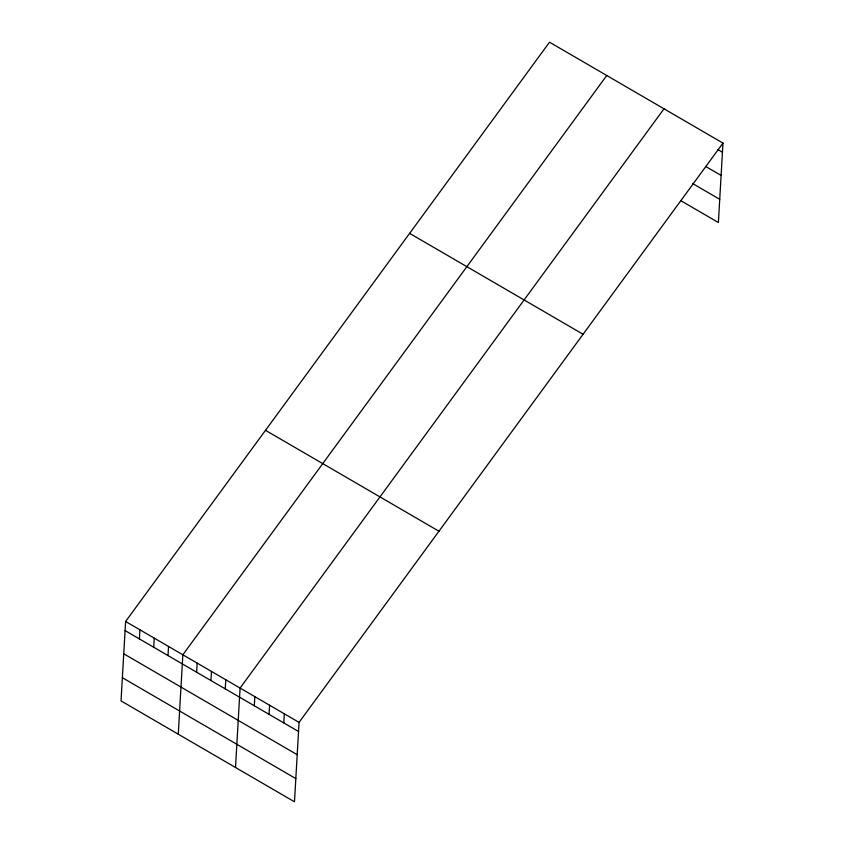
<?xml version="1.0" encoding="UTF-8"?>
<svg xmlns="http://www.w3.org/2000/svg" width="844" height="844" viewBox="0 0 844 844"><rect width="100%" height="100%" fill="white"/><g stroke="black" fill="none" stroke-linecap="round" stroke-linejoin="round"><path stroke-width="1.27" d="M125.608 621.479L121.03 700.9L294.482 801.8L299.061 722.38L722.97 143.1L549.518 42.2L125.608 621.479L299.061 722.38M139.397 638.919L139.925 629.803M153.703 647.242L154.23 638.127M168.009 655.566L168.536 646.451M178.274 734.196L182.853 654.775L606.762 75.496M196.631 672.214L197.158 663.099M210.947 680.538L211.464 671.423M225.253 688.862L225.781 679.747M235.508 767.491L240.086 688.071L663.996 108.792M254.308 705.763L254.835 696.648M269.046 714.341L269.574 705.225M283.795 722.918L284.322 713.802M722.97 143.1L718.392 222.521L680.96 200.756M717.906 149.578L722.443 152.215M706.365 166.848L721.103 175.425M692.513 183.486L719.732 199.321M409.625 233.366L583.077 334.266M265.501 430.313L438.954 531.214M125.081 630.595L298.533 731.495M123.751 653.794L297.193 754.694M122.369 677.7L295.822 778.601"/></g></svg>
